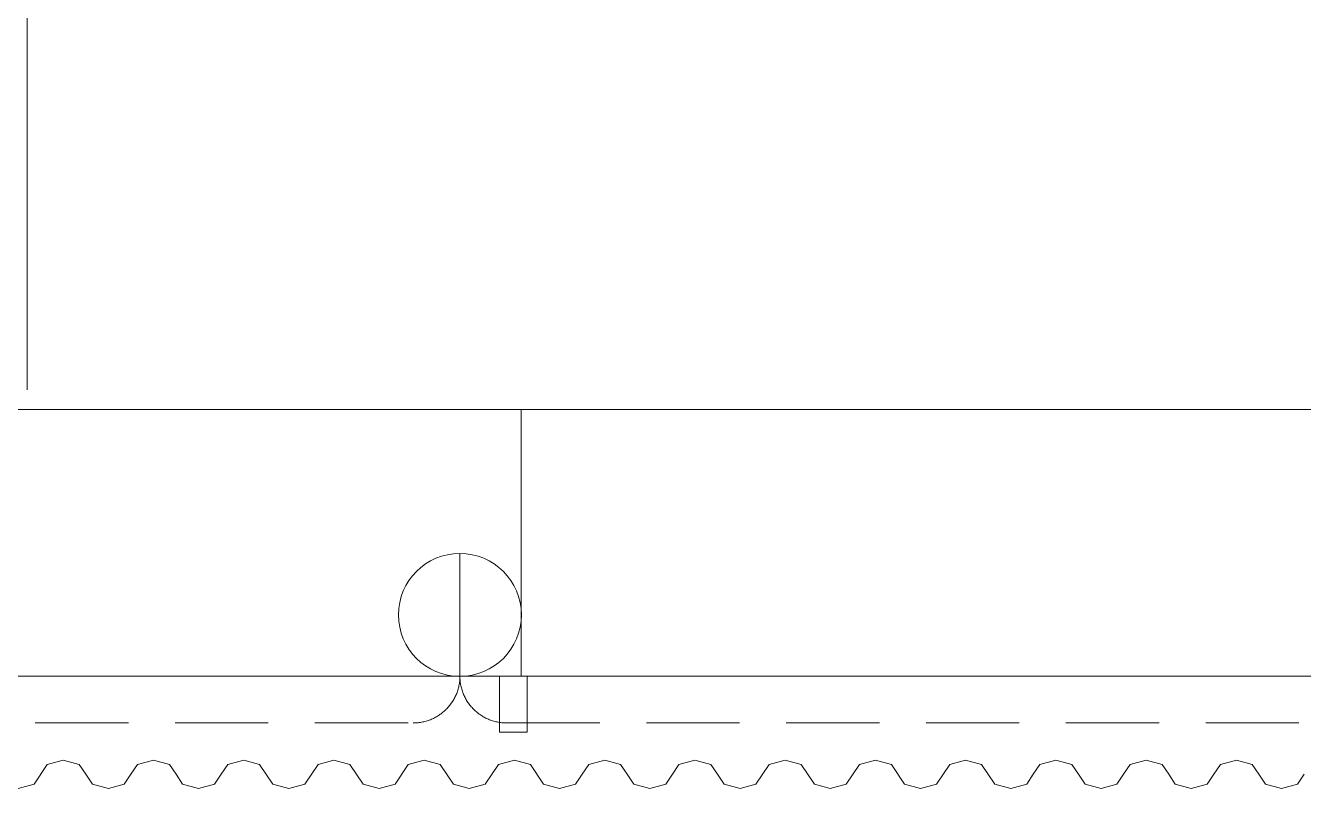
# Model space of a CAD drawing. Extents: x -28639 to -16277, y -1102 to 18050.
# Drawn here: x -22380 to -21009, y -1102 to -284 of the extents above; entities that cross this region are included whole.
import ezdxf

# ---------------------------------------------------------------- set-up
doc = ezdxf.new("R2010")
doc.units = 0
doc.header["$LTSCALE"] = 5
doc.header["$MEASUREMENT"] = 0
doc.linetypes.add('HIDDEN', pattern=[0.375, 0.25, -0.125])
doc.layers.get('0').update_dxf_attribs({"color": 1, "linetype": 'CONTINUOUS', "lineweight": 13})
doc.layers.add('ArqElet', color=11, linetype='CONTINUOUS', lineweight=5)
doc.layers.add('Visto', color=144, linetype='CONTINUOUS', lineweight=9)

msp = doc.modelspace()

# ---------------------------------------------------------------- linework, layer by layer
msp.add_line((-21914.1, -982), (-21914.1, -850.3))
at = {"color": 4, "linetype": 'HIDDEN', "ltscale": 80}
for p, q in [((-23869.6, -1032), (-21964.1, -1032)), ((-21864.1, -1032), (-20164.1, -1032))]:
    msp.add_line(p, q, dxfattribs=at)
msp.add_circle((-21914.1, -916.2), 65.9)
for centre, start, end in [((-21964.1, -982), 270, 0), ((-21864.1, -982), 180, 270)]:
    msp.add_arc(centre, 50, start, end, dxfattribs=at)
at = {"layer": 'ArqElet'}
for p, q in [((-22378.4, -675), (-22378.4, -262)), ((-21848.3, -696), (-23048.3, -696)), ((-21848.3, -982), (-21848.3, -696)), ((-21848.3, -982), (-21848.3, -696)), ((-20648.3, -696), (-21848.3, -696)), ((-21848.3, -982), (-23048.3, -982)), ((-21871.8, -1042), (-21871.8, -982)), ((-20648.3, -982), (-21848.3, -982)), ((-21841.8, -982), (-21841.8, -1042)), ((-21841.8, -1042), (-21871.8, -1042)), ((-22370.9, -1097.8), (-22356.7, -1076.4)), ((-22356.7, -1076.4), (-22339.6, -1072)), ((-22339.6, -1072), (-22322.5, -1076.4)), ((-22322.5, -1076.4), (-22315.4, -1087.1)), ((-22267, -1087.1), (-22259.9, -1076.4)), ((-22259.9, -1076.4), (-22242.8, -1072)), ((-22242.8, -1072), (-22225.7, -1076.4)), ((-22225.7, -1076.4), (-22218.6, -1087.1)), ((-22170.2, -1087.1), (-22163.1, -1076.4)), ((-22163.1, -1076.4), (-22146, -1072)), ((-22146, -1072), (-22128.9, -1076.4)), ((-22128.9, -1076.4), (-22114.7, -1097.8)), ((-22080.5, -1097.8), (-22066.3, -1076.4)), ((-22066.3, -1076.4), (-22049.2, -1072)), ((-22049.2, -1072), (-22032.1, -1076.4)), ((-22032.1, -1076.4), (-22017.9, -1097.8)), ((-21983.7, -1097.8), (-21969.5, -1076.4)), ((-21969.5, -1076.4), (-21952.4, -1072)), ((-21952.4, -1072), (-21935.3, -1076.4)), ((-21935.3, -1076.4), (-21921.1, -1097.8)), ((-21886.9, -1097.8), (-21872.7, -1076.4)), ((-21872.7, -1076.4), (-21855.6, -1072)), ((-21855.6, -1072), (-21838.5, -1076.4)), ((-21838.5, -1076.4), (-21824.3, -1097.8)), ((-21783, -1087.1), (-21775.9, -1076.4)), ((-21775.9, -1076.4), (-21758.8, -1072)), ((-21758.8, -1072), (-21741.7, -1076.4)), ((-21741.7, -1076.4), (-21734.6, -1087.1)), ((-21686.2, -1087.1), (-21679.1, -1076.4)), ((-21679.1, -1076.4), (-21662, -1072)), ((-21662, -1072), (-21644.9, -1076.4)), ((-21644.9, -1076.4), (-21637.8, -1087.1)), ((-21596.5, -1097.8), (-21582.3, -1076.4)), ((-21582.3, -1076.4), (-21565.2, -1072)), ((-21565.2, -1072), (-21548.1, -1076.4)), ((-21548.1, -1076.4), (-21533.9, -1097.8)), ((-21499.7, -1097.8), (-21485.5, -1076.4)), ((-21485.5, -1076.4), (-21468.4, -1072)), ((-21468.4, -1072), (-21451.3, -1076.4)), ((-21451.3, -1076.4), (-21437.1, -1097.8)), ((-21402.9, -1097.8), (-21388.7, -1076.4)), ((-21388.7, -1076.4), (-21371.6, -1072)), ((-21371.6, -1072), (-21354.5, -1076.4)), ((-21354.5, -1076.4), (-21340.3, -1097.8)), ((-21299, -1087.1), (-21291.9, -1076.4)), ((-21291.9, -1076.4), (-21274.8, -1072)), ((-21274.8, -1072), (-21257.7, -1076.4)), ((-21257.7, -1076.4), (-21250.6, -1087.1)), ((-21202.2, -1087.1), (-21195.1, -1076.4)), ((-21195.1, -1076.4), (-21178, -1072)), ((-21178, -1072), (-21160.9, -1076.4)), ((-21160.9, -1076.4), (-21153.8, -1087.1)), ((-21105.4, -1087.1), (-21098.3, -1076.4)), ((-21098.3, -1076.4), (-21081.2, -1072)), ((-21081.2, -1072), (-21064.1, -1076.4)), ((-21064.1, -1076.4), (-21057, -1087.1)), ((-22315.4, -1087.1), (-22308.3, -1097.8)), ((-22274.1, -1097.8), (-22267, -1087.1)), ((-22218.6, -1087.1), (-22211.5, -1097.8)), ((-22177.3, -1097.8), (-22170.2, -1087.1)), ((-21790.1, -1097.8), (-21783, -1087.1)), ((-21734.6, -1087.1), (-21727.5, -1097.8)), ((-21693.3, -1097.8), (-21686.2, -1087.1)), ((-21637.8, -1087.1), (-21630.7, -1097.8)), ((-21306.1, -1097.8), (-21299, -1087.1)), ((-21250.6, -1087.1), (-21243.5, -1097.8)), ((-21209.3, -1097.8), (-21202.2, -1087.1)), ((-21153.8, -1087.1), (-21146.7, -1097.8)), ((-21112.5, -1097.8), (-21105.4, -1087.1)), ((-21057, -1087.1), (-21049.9, -1097.8)), ((-21015.7, -1097.8), (-21008.6, -1087.1)), ((-22388, -1102.2), (-22370.9, -1097.8)), ((-22308.3, -1097.8), (-22291.2, -1102.2)), ((-22291.2, -1102.2), (-22274.1, -1097.8)), ((-22211.5, -1097.8), (-22194.4, -1102.2)), ((-22194.4, -1102.2), (-22177.3, -1097.8)), ((-22114.7, -1097.8), (-22097.6, -1102.2)), ((-22097.6, -1102.2), (-22080.5, -1097.8)), ((-22017.9, -1097.8), (-22000.8, -1102.2)), ((-22000.8, -1102.2), (-21983.7, -1097.8)), ((-21921.1, -1097.8), (-21904, -1102.2)), ((-21904, -1102.2), (-21886.9, -1097.8)), ((-21824.3, -1097.8), (-21807.2, -1102.2)), ((-21807.2, -1102.2), (-21790.1, -1097.8)), ((-21727.5, -1097.8), (-21710.4, -1102.2)), ((-21710.4, -1102.2), (-21693.3, -1097.8)), ((-21630.7, -1097.8), (-21613.6, -1102.2)), ((-21613.6, -1102.2), (-21596.5, -1097.8)), ((-21533.9, -1097.8), (-21516.8, -1102.2)), ((-21516.8, -1102.2), (-21499.7, -1097.8)), ((-21437.1, -1097.8), (-21420, -1102.2)), ((-21420, -1102.2), (-21402.9, -1097.8)), ((-21340.3, -1097.8), (-21323.2, -1102.2)), ((-21323.2, -1102.2), (-21306.1, -1097.8)), ((-21243.5, -1097.8), (-21226.4, -1102.2)), ((-21226.4, -1102.2), (-21209.3, -1097.8)), ((-21146.7, -1097.8), (-21129.6, -1102.2)), ((-21129.6, -1102.2), (-21112.5, -1097.8)), ((-21049.9, -1097.8), (-21032.8, -1102.2)), ((-21032.8, -1102.2), (-21015.7, -1097.8))]:
    msp.add_line(p, q, dxfattribs=at)
at = {"layer": 'Visto'}
msp.add_line((-21871.8, -982), (-21841.8, -982), dxfattribs=at)

doc.saveas('drawing.dxf')
